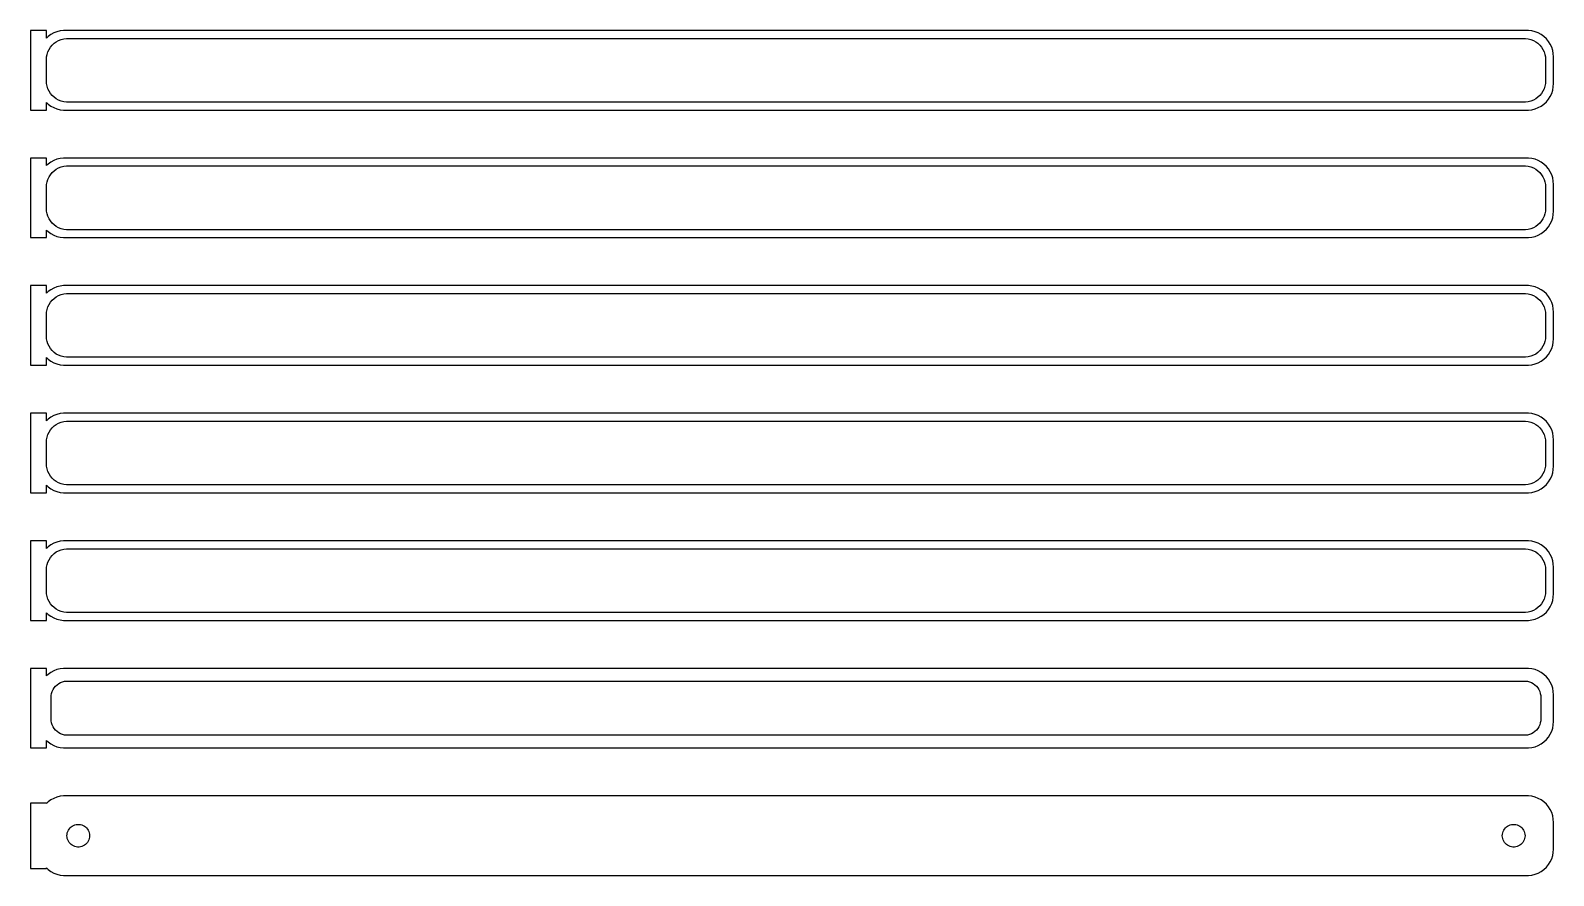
# Model space of a CAD drawing. Header units: metres. Extents: x -144 to 142, y 353 to 703.
# Drawn here: x -144 to 142.5, y 352.5 to 511.5 of the extents above; entities that cross this region are included whole.
import ezdxf

# ---------------------------------------------------------------- set-up
doc = ezdxf.new("R2010")
doc.units = ezdxf.units.M

msp = doc.modelspace()

# ---------------------------------------------------------------- linework, layer by layer
for p, q in [((-141, 511.49), (-144, 511.49)), ((-144, 511.49), (-144, 496.51)), ((-141, 510.059), (-141, 511.49)), ((-140.687, 510.353), (-141, 510.059)), ((-140.179, 510.722), (-140.687, 510.353)), ((-139.629, 511.024), (-140.179, 510.722)), ((-139.045, 511.255), (-139.629, 511.024)), ((-138.437, 511.411), (-139.045, 511.255)), ((-137.814, 511.49), (-138.437, 511.411)), ((137.814, 511.49), (-137.814, 511.49)), ((-137.75, 509.929), (-137.251, 509.992)), ((-137.251, 509.992), (137.251, 509.992)), ((137.251, 509.992), (137.75, 509.929)), ((138.437, 511.411), (137.814, 511.49)), ((139.045, 511.255), (138.437, 511.411)), ((139.629, 511.024), (139.045, 511.255)), ((140.179, 510.722), (139.629, 511.024)), ((140.687, 510.353), (140.179, 510.722)), ((141.145, 509.923), (140.687, 510.353)), ((-140.874, 506.995), (-140.719, 507.472)), ((-140.719, 507.472), (-140.505, 507.927)), ((-140.505, 507.927), (-140.236, 508.351)), ((-140.236, 508.351), (-139.916, 508.738)), ((-139.916, 508.738), (-139.55, 509.082)), ((-139.55, 509.082), (-139.143, 509.377)), ((-139.143, 509.377), (-138.703, 509.619)), ((-138.703, 509.619), (-138.236, 509.804)), ((-138.236, 509.804), (-137.75, 509.929)), ((137.75, 509.929), (138.236, 509.804)), ((138.236, 509.804), (138.703, 509.619)), ((138.703, 509.619), (139.143, 509.377)), ((139.143, 509.377), (139.55, 509.082)), ((139.55, 509.082), (139.916, 508.738)), ((139.916, 508.738), (140.236, 508.351)), ((140.236, 508.351), (140.505, 507.927)), ((140.505, 507.927), (140.719, 507.472)), ((140.719, 507.472), (140.874, 506.995)), ((141.545, 509.439), (141.145, 509.923)), ((141.882, 508.909), (141.545, 509.439)), ((142.149, 508.341), (141.882, 508.909)), ((142.343, 507.743), (142.149, 508.341)), ((142.461, 507.127), (142.343, 507.743)), ((142.5, 506.5), (142.461, 507.127)), ((-141, 506), (-140.968, 506.501)), ((-141, 502), (-141, 506)), ((-140.968, 506.501), (-140.874, 506.995)), ((140.874, 506.995), (140.968, 506.501)), ((140.968, 506.501), (141, 506)), ((141, 506), (141, 502)), ((142.5, 501.5), (142.5, 506.5)), ((-140.968, 501.499), (-141, 502)), ((-140.874, 501.005), (-140.968, 501.499)), ((140.968, 501.499), (140.874, 501.005)), ((141, 502), (140.968, 501.499)), ((142.461, 500.873), (142.5, 501.5)), ((-140.719, 500.528), (-140.874, 501.005)), ((-140.505, 500.073), (-140.719, 500.528)), ((-140.236, 499.649), (-140.505, 500.073)), ((-139.916, 499.262), (-140.236, 499.649)), ((-139.55, 498.918), (-139.916, 499.262)), ((-139.143, 498.623), (-139.55, 498.918)), ((-138.703, 498.381), (-139.143, 498.623)), ((139.143, 498.623), (138.703, 498.381)), ((139.55, 498.918), (139.143, 498.623)), ((139.916, 499.262), (139.55, 498.918)), ((140.236, 499.649), (139.916, 499.262)), ((140.505, 500.073), (140.236, 499.649)), ((140.719, 500.528), (140.505, 500.073)), ((140.874, 501.005), (140.719, 500.528)), ((141.145, 498.077), (141.545, 498.561)), ((141.545, 498.561), (141.882, 499.091)), ((141.882, 499.091), (142.149, 499.659)), ((142.149, 499.659), (142.343, 500.257)), ((142.343, 500.257), (142.461, 500.873)), ((-144, 496.51), (-141, 496.51)), ((-141, 497.941), (-140.687, 497.647)), ((-141, 496.51), (-141, 497.941)), ((-140.687, 497.647), (-140.179, 497.278)), ((-140.179, 497.278), (-139.629, 496.976)), ((-139.629, 496.976), (-139.045, 496.745)), ((-139.045, 496.745), (-138.437, 496.589)), ((-138.236, 498.196), (-138.703, 498.381)), ((-138.437, 496.589), (-137.814, 496.51)), ((-137.75, 498.071), (-138.236, 498.196)), ((-137.814, 496.51), (137.814, 496.51)), ((-137.251, 498.008), (-137.75, 498.071)), ((137.251, 498.008), (-137.251, 498.008)), ((137.75, 498.071), (137.251, 498.008)), ((138.236, 498.196), (137.75, 498.071)), ((137.814, 496.51), (138.437, 496.589)), ((138.703, 498.381), (138.236, 498.196)), ((138.437, 496.589), (139.045, 496.745)), ((139.045, 496.745), (139.629, 496.976)), ((139.629, 496.976), (140.179, 497.278)), ((140.179, 497.278), (140.687, 497.647)), ((140.687, 497.647), (141.145, 498.077)), ((-141, 487.49), (-144, 487.49)), ((-144, 487.49), (-144, 472.51)), ((-141, 486.059), (-141, 487.49)), ((-139.045, 487.255), (-139.629, 487.024)), ((-138.437, 487.411), (-139.045, 487.255)), ((-137.814, 487.49), (-138.437, 487.411)), ((137.814, 487.49), (-137.814, 487.49)), ((138.437, 487.411), (137.814, 487.49)), ((139.045, 487.255), (138.437, 487.411)), ((139.629, 487.024), (139.045, 487.255)), ((-140.687, 486.353), (-141, 486.059)), ((-140.179, 486.722), (-140.687, 486.353)), ((-140.505, 483.927), (-140.236, 484.351)), ((-140.236, 484.351), (-139.916, 484.738)), ((-139.629, 487.024), (-140.179, 486.722)), ((-139.916, 484.738), (-139.55, 485.082)), ((-139.55, 485.082), (-139.143, 485.377)), ((-139.143, 485.377), (-138.703, 485.619)), ((-138.703, 485.619), (-138.236, 485.804)), ((-138.236, 485.804), (-137.75, 485.929)), ((-137.75, 485.929), (-137.251, 485.992)), ((-137.251, 485.992), (137.251, 485.992)), ((137.251, 485.992), (137.75, 485.929)), ((137.75, 485.929), (138.236, 485.804)), ((138.236, 485.804), (138.703, 485.619)), ((138.703, 485.619), (139.143, 485.377)), ((139.143, 485.377), (139.55, 485.082)), ((139.55, 485.082), (139.916, 484.738)), ((140.179, 486.722), (139.629, 487.024)), ((139.916, 484.738), (140.236, 484.351)), ((140.687, 486.353), (140.179, 486.722)), ((140.236, 484.351), (140.505, 483.927)), ((141.145, 485.923), (140.687, 486.353)), ((141.545, 485.439), (141.145, 485.923)), ((141.882, 484.909), (141.545, 485.439)), ((142.149, 484.341), (141.882, 484.909)), ((142.343, 483.743), (142.149, 484.341)), ((-141, 482), (-140.968, 482.501)), ((-141, 478), (-141, 482)), ((-140.968, 482.501), (-140.874, 482.995)), ((-140.874, 482.995), (-140.719, 483.472)), ((-140.719, 483.472), (-140.505, 483.927)), ((140.505, 483.927), (140.719, 483.472)), ((140.719, 483.472), (140.874, 482.995)), ((140.874, 482.995), (140.968, 482.501)), ((140.968, 482.501), (141, 482)), ((141, 482), (141, 478)), ((142.461, 483.127), (142.343, 483.743)), ((142.5, 482.5), (142.461, 483.127)), ((142.5, 477.5), (142.5, 482.5)), ((-140.968, 477.499), (-141, 478)), ((-140.874, 477.005), (-140.968, 477.499)), ((-140.719, 476.528), (-140.874, 477.005)), ((-140.505, 476.073), (-140.719, 476.528)), ((-140.236, 475.649), (-140.505, 476.073)), ((-139.916, 475.262), (-140.236, 475.649)), ((140.236, 475.649), (139.916, 475.262)), ((140.505, 476.073), (140.236, 475.649)), ((140.719, 476.528), (140.505, 476.073)), ((140.874, 477.005), (140.719, 476.528)), ((140.968, 477.499), (140.874, 477.005)), ((141, 478), (140.968, 477.499)), ((141.882, 475.091), (142.149, 475.659)), ((142.149, 475.659), (142.343, 476.257)), ((142.343, 476.257), (142.461, 476.873)), ((142.461, 476.873), (142.5, 477.5)), ((-141, 473.941), (-140.687, 473.647)), ((-141, 472.51), (-141, 473.941)), ((-140.687, 473.647), (-140.179, 473.278)), ((-140.179, 473.278), (-139.629, 472.976)), ((-139.55, 474.918), (-139.916, 475.262)), ((-139.629, 472.976), (-139.045, 472.745)), ((-139.143, 474.623), (-139.55, 474.918)), ((-138.703, 474.381), (-139.143, 474.623)), ((-139.045, 472.745), (-138.437, 472.589)), ((-138.236, 474.196), (-138.703, 474.381)), ((-137.75, 474.071), (-138.236, 474.196)), ((-137.251, 474.008), (-137.75, 474.071)), ((137.251, 474.008), (-137.251, 474.008)), ((137.75, 474.071), (137.251, 474.008)), ((138.236, 474.196), (137.75, 474.071)), ((138.703, 474.381), (138.236, 474.196)), ((138.437, 472.589), (139.045, 472.745)), ((139.143, 474.623), (138.703, 474.381)), ((139.045, 472.745), (139.629, 472.976)), ((139.55, 474.918), (139.143, 474.623)), ((139.916, 475.262), (139.55, 474.918)), ((139.629, 472.976), (140.179, 473.278)), ((140.179, 473.278), (140.687, 473.647)), ((140.687, 473.647), (141.145, 474.077)), ((141.145, 474.077), (141.545, 474.561)), ((141.545, 474.561), (141.882, 475.091)), ((-144, 472.51), (-141, 472.51)), ((-138.437, 472.589), (-137.814, 472.51)), ((-137.814, 472.51), (137.814, 472.51)), ((137.814, 472.51), (138.437, 472.589)), ((-141, 463.49), (-144, 463.49)), ((-144, 463.49), (-144, 448.51)), ((-141, 462.059), (-141, 463.49)), ((-140.687, 462.353), (-141, 462.059)), ((-140.179, 462.722), (-140.687, 462.353)), ((-139.629, 463.024), (-140.179, 462.722)), ((-139.045, 463.255), (-139.629, 463.024)), ((-139.55, 461.082), (-139.143, 461.377)), ((-139.143, 461.377), (-138.703, 461.619)), ((-138.437, 463.411), (-139.045, 463.255)), ((-138.703, 461.619), (-138.236, 461.804)), ((-137.814, 463.49), (-138.437, 463.411)), ((-138.236, 461.804), (-137.75, 461.929)), ((137.814, 463.49), (-137.814, 463.49)), ((-137.75, 461.929), (-137.251, 461.992)), ((-137.251, 461.992), (137.251, 461.992)), ((137.251, 461.992), (137.75, 461.929)), ((137.75, 461.929), (138.236, 461.804)), ((138.437, 463.411), (137.814, 463.49)), ((138.236, 461.804), (138.703, 461.619)), ((139.045, 463.255), (138.437, 463.411)), ((138.703, 461.619), (139.143, 461.377)), ((139.629, 463.024), (139.045, 463.255)), ((139.143, 461.377), (139.55, 461.082)), ((140.179, 462.722), (139.629, 463.024)), ((140.687, 462.353), (140.179, 462.722)), ((141.145, 461.923), (140.687, 462.353)), ((141.545, 461.439), (141.145, 461.923)), ((141.882, 460.909), (141.545, 461.439)), ((-141, 458), (-140.968, 458.501)), ((-140.968, 458.501), (-140.874, 458.995)), ((-140.874, 458.995), (-140.719, 459.472)), ((-140.719, 459.472), (-140.505, 459.927)), ((-140.505, 459.927), (-140.236, 460.351)), ((-140.236, 460.351), (-139.916, 460.738)), ((-139.916, 460.738), (-139.55, 461.082)), ((139.55, 461.082), (139.916, 460.738)), ((139.916, 460.738), (140.236, 460.351)), ((140.236, 460.351), (140.505, 459.927)), ((140.505, 459.927), (140.719, 459.472)), ((140.719, 459.472), (140.874, 458.995)), ((140.874, 458.995), (140.968, 458.501)), ((140.968, 458.501), (141, 458)), ((142.149, 460.341), (141.882, 460.909)), ((142.343, 459.743), (142.149, 460.341)), ((142.461, 459.127), (142.343, 459.743)), ((142.5, 458.5), (142.461, 459.127)), ((142.5, 453.5), (142.5, 458.5)), ((-141, 454), (-141, 458)), ((141, 458), (141, 454)), ((-140.968, 453.499), (-141, 454)), ((-140.874, 453.005), (-140.968, 453.499)), ((-140.719, 452.528), (-140.874, 453.005)), ((140.874, 453.005), (140.719, 452.528)), ((140.968, 453.499), (140.874, 453.005)), ((141, 454), (140.968, 453.499)), ((142.343, 452.257), (142.461, 452.873)), ((142.461, 452.873), (142.5, 453.5)), ((-141, 449.941), (-140.687, 449.647)), ((-141, 448.51), (-141, 449.941)), ((-140.505, 452.073), (-140.719, 452.528)), ((-140.236, 451.649), (-140.505, 452.073)), ((-139.916, 451.262), (-140.236, 451.649)), ((-139.55, 450.918), (-139.916, 451.262)), ((-139.143, 450.623), (-139.55, 450.918)), ((-138.703, 450.381), (-139.143, 450.623)), ((-138.236, 450.196), (-138.703, 450.381)), ((-137.75, 450.071), (-138.236, 450.196)), ((-137.251, 450.008), (-137.75, 450.071)), ((137.251, 450.008), (-137.251, 450.008)), ((137.75, 450.071), (137.251, 450.008)), ((138.236, 450.196), (137.75, 450.071)), ((138.703, 450.381), (138.236, 450.196)), ((139.143, 450.623), (138.703, 450.381)), ((139.55, 450.918), (139.143, 450.623)), ((139.916, 451.262), (139.55, 450.918)), ((140.236, 451.649), (139.916, 451.262)), ((140.505, 452.073), (140.236, 451.649)), ((140.719, 452.528), (140.505, 452.073)), ((140.687, 449.647), (141.145, 450.077)), ((141.145, 450.077), (141.545, 450.561)), ((141.545, 450.561), (141.882, 451.091)), ((141.882, 451.091), (142.149, 451.659)), ((142.149, 451.659), (142.343, 452.257)), ((-144, 448.51), (-141, 448.51)), ((-140.687, 449.647), (-140.179, 449.278)), ((-140.179, 449.278), (-139.629, 448.976)), ((-139.629, 448.976), (-139.045, 448.745)), ((-139.045, 448.745), (-138.437, 448.589)), ((-138.437, 448.589), (-137.814, 448.51)), ((-137.814, 448.51), (137.814, 448.51)), ((137.814, 448.51), (138.437, 448.589)), ((138.437, 448.589), (139.045, 448.745)), ((139.045, 448.745), (139.629, 448.976)), ((139.629, 448.976), (140.179, 449.278)), ((140.179, 449.278), (140.687, 449.647)), ((-141, 439.49), (-144, 439.49)), ((-144, 439.49), (-144, 424.51)), ((-141, 438.059), (-141, 439.49)), ((-140.687, 438.353), (-141, 438.059)), ((-140.179, 438.722), (-140.687, 438.353)), ((-139.629, 439.024), (-140.179, 438.722)), ((-139.045, 439.255), (-139.629, 439.024)), ((-138.437, 439.411), (-139.045, 439.255)), ((-137.814, 439.49), (-138.437, 439.411)), ((137.814, 439.49), (-137.814, 439.49)), ((138.437, 439.411), (137.814, 439.49)), ((139.045, 439.255), (138.437, 439.411)), ((139.629, 439.024), (139.045, 439.255)), ((140.179, 438.722), (139.629, 439.024)), ((140.687, 438.353), (140.179, 438.722)), ((141.145, 437.923), (140.687, 438.353)), ((-140.719, 435.472), (-140.505, 435.927)), ((-140.505, 435.927), (-140.236, 436.351)), ((-140.236, 436.351), (-139.916, 436.738)), ((-139.916, 436.738), (-139.55, 437.082)), ((-139.55, 437.082), (-139.143, 437.377)), ((-139.143, 437.377), (-138.703, 437.619)), ((-138.703, 437.619), (-138.236, 437.804)), ((-138.236, 437.804), (-137.75, 437.929)), ((-137.75, 437.929), (-137.251, 437.992)), ((-137.251, 437.992), (137.251, 437.992)), ((137.251, 437.992), (137.75, 437.929)), ((137.75, 437.929), (138.236, 437.804)), ((138.236, 437.804), (138.703, 437.619)), ((138.703, 437.619), (139.143, 437.377)), ((139.143, 437.377), (139.55, 437.082)), ((139.55, 437.082), (139.916, 436.738)), ((139.916, 436.738), (140.236, 436.351)), ((140.236, 436.351), (140.505, 435.927)), ((140.505, 435.927), (140.719, 435.472)), ((141.545, 437.439), (141.145, 437.923)), ((141.882, 436.909), (141.545, 437.439)), ((142.149, 436.341), (141.882, 436.909)), ((142.343, 435.743), (142.149, 436.341)), ((142.461, 435.127), (142.343, 435.743)), ((-141, 434), (-140.968, 434.501)), ((-141, 430), (-141, 434)), ((-140.968, 434.501), (-140.874, 434.995)), ((-140.874, 434.995), (-140.719, 435.472)), ((140.719, 435.472), (140.874, 434.995)), ((140.874, 434.995), (140.968, 434.501)), ((140.968, 434.501), (141, 434)), ((141, 434), (141, 430)), ((142.5, 434.5), (142.461, 435.127)), ((142.5, 429.5), (142.5, 434.5)), ((-140.968, 429.499), (-141, 430)), ((141, 430), (140.968, 429.499)), ((-140.874, 429.005), (-140.968, 429.499)), ((-140.719, 428.528), (-140.874, 429.005)), ((-140.505, 428.073), (-140.719, 428.528)), ((-140.236, 427.649), (-140.505, 428.073)), ((-139.916, 427.262), (-140.236, 427.649)), ((-139.55, 426.918), (-139.916, 427.262)), ((-139.143, 426.623), (-139.55, 426.918)), ((139.55, 426.918), (139.143, 426.623)), ((139.916, 427.262), (139.55, 426.918)), ((140.236, 427.649), (139.916, 427.262)), ((140.505, 428.073), (140.236, 427.649)), ((140.719, 428.528), (140.505, 428.073)), ((140.874, 429.005), (140.719, 428.528)), ((140.968, 429.499), (140.874, 429.005)), ((141.545, 426.561), (141.882, 427.091)), ((141.882, 427.091), (142.149, 427.659)), ((142.149, 427.659), (142.343, 428.257)), ((142.343, 428.257), (142.461, 428.873)), ((142.461, 428.873), (142.5, 429.5)), ((-144, 424.51), (-141, 424.51)), ((-141, 425.941), (-140.687, 425.647)), ((-141, 424.51), (-141, 425.941)), ((-140.687, 425.647), (-140.179, 425.278)), ((-140.179, 425.278), (-139.629, 424.976)), ((-139.629, 424.976), (-139.045, 424.745)), ((-138.703, 426.381), (-139.143, 426.623)), ((-139.045, 424.745), (-138.437, 424.589)), ((-138.236, 426.196), (-138.703, 426.381)), ((-138.437, 424.589), (-137.814, 424.51)), ((-137.75, 426.071), (-138.236, 426.196)), ((-137.814, 424.51), (137.814, 424.51)), ((-137.251, 426.008), (-137.75, 426.071)), ((137.251, 426.008), (-137.251, 426.008)), ((137.75, 426.071), (137.251, 426.008)), ((138.236, 426.196), (137.75, 426.071)), ((137.814, 424.51), (138.437, 424.589)), ((138.703, 426.381), (138.236, 426.196)), ((138.437, 424.589), (139.045, 424.745)), ((139.143, 426.623), (138.703, 426.381)), ((139.045, 424.745), (139.629, 424.976)), ((139.629, 424.976), (140.179, 425.278)), ((140.179, 425.278), (140.687, 425.647)), ((140.687, 425.647), (141.145, 426.077)), ((141.145, 426.077), (141.545, 426.561)), ((-141, 415.49), (-144, 415.49)), ((-144, 415.49), (-144, 400.51)), ((-141, 414.059), (-141, 415.49)), ((-137.814, 415.49), (-138.437, 415.411)), ((137.814, 415.49), (-137.814, 415.49)), ((138.437, 415.411), (137.814, 415.49)), ((-140.687, 414.353), (-141, 414.059)), ((-140.179, 414.722), (-140.687, 414.353)), ((-140.236, 412.351), (-139.916, 412.738)), ((-139.629, 415.024), (-140.179, 414.722)), ((-139.916, 412.738), (-139.55, 413.082)), ((-139.045, 415.255), (-139.629, 415.024)), ((-139.55, 413.082), (-139.143, 413.377)), ((-139.143, 413.377), (-138.703, 413.619)), ((-138.437, 415.411), (-139.045, 415.255)), ((-138.703, 413.619), (-138.236, 413.804)), ((-138.236, 413.804), (-137.75, 413.929)), ((-137.75, 413.929), (-137.251, 413.992)), ((-137.251, 413.992), (137.251, 413.992)), ((137.251, 413.992), (137.75, 413.929)), ((137.75, 413.929), (138.236, 413.804)), ((138.236, 413.804), (138.703, 413.619)), ((139.045, 415.255), (138.437, 415.411)), ((138.703, 413.619), (139.143, 413.377)), ((139.629, 415.024), (139.045, 415.255)), ((139.143, 413.377), (139.55, 413.082)), ((139.55, 413.082), (139.916, 412.738)), ((140.179, 414.722), (139.629, 415.024)), ((139.916, 412.738), (140.236, 412.351)), ((140.687, 414.353), (140.179, 414.722)), ((141.145, 413.923), (140.687, 414.353)), ((141.545, 413.439), (141.145, 413.923)), ((141.882, 412.909), (141.545, 413.439)), ((142.149, 412.341), (141.882, 412.909)), ((-141, 410), (-140.968, 410.501)), ((-141, 406), (-141, 410)), ((-140.968, 410.501), (-140.874, 410.995)), ((-140.874, 410.995), (-140.719, 411.472)), ((-140.719, 411.472), (-140.505, 411.927)), ((-140.505, 411.927), (-140.236, 412.351)), ((140.236, 412.351), (140.505, 411.927)), ((140.505, 411.927), (140.719, 411.472)), ((140.719, 411.472), (140.874, 410.995)), ((140.874, 410.995), (140.968, 410.501)), ((140.968, 410.501), (141, 410)), ((141, 410), (141, 406)), ((142.343, 411.743), (142.149, 412.341)), ((142.461, 411.127), (142.343, 411.743)), ((142.5, 410.5), (142.461, 411.127)), ((142.5, 405.5), (142.5, 410.5)), ((-140.968, 405.499), (-141, 406)), ((-140.874, 405.005), (-140.968, 405.499)), ((-140.719, 404.528), (-140.874, 405.005)), ((-140.505, 404.073), (-140.719, 404.528)), ((-140.236, 403.649), (-140.505, 404.073)), ((140.505, 404.073), (140.236, 403.649)), ((140.719, 404.528), (140.505, 404.073)), ((140.874, 405.005), (140.719, 404.528)), ((140.968, 405.499), (140.874, 405.005)), ((141, 406), (140.968, 405.499)), ((142.149, 403.659), (142.343, 404.257)), ((142.343, 404.257), (142.461, 404.873)), ((142.461, 404.873), (142.5, 405.5)), ((-141, 401.941), (-140.687, 401.647)), ((-141, 400.51), (-141, 401.941)), ((-140.687, 401.647), (-140.179, 401.278)), ((-139.916, 403.262), (-140.236, 403.649)), ((-140.179, 401.278), (-139.629, 400.976)), ((-139.55, 402.918), (-139.916, 403.262)), ((-139.143, 402.623), (-139.55, 402.918)), ((-138.703, 402.381), (-139.143, 402.623)), ((-138.236, 402.196), (-138.703, 402.381)), ((-137.75, 402.071), (-138.236, 402.196)), ((-137.251, 402.008), (-137.75, 402.071)), ((137.251, 402.008), (-137.251, 402.008)), ((137.75, 402.071), (137.251, 402.008)), ((138.236, 402.196), (137.75, 402.071)), ((138.703, 402.381), (138.236, 402.196)), ((139.143, 402.623), (138.703, 402.381)), ((139.55, 402.918), (139.143, 402.623)), ((139.916, 403.262), (139.55, 402.918)), ((139.629, 400.976), (140.179, 401.278)), ((140.236, 403.649), (139.916, 403.262)), ((140.179, 401.278), (140.687, 401.647)), ((140.687, 401.647), (141.145, 402.077)), ((141.145, 402.077), (141.545, 402.561)), ((141.545, 402.561), (141.882, 403.091)), ((141.882, 403.091), (142.149, 403.659)), ((-144, 400.51), (-141, 400.51)), ((-139.629, 400.976), (-139.045, 400.745)), ((-139.045, 400.745), (-138.437, 400.589)), ((-138.437, 400.589), (-137.814, 400.51)), ((-137.814, 400.51), (137.814, 400.51)), ((137.814, 400.51), (138.437, 400.589)), ((138.437, 400.589), (139.045, 400.745)), ((139.045, 400.745), (139.629, 400.976)), ((-141, 391.479), (-144, 391.479)), ((-144, 391.479), (-144, 376.521)), ((-141, 390.059), (-141, 391.479)), ((-140.687, 390.353), (-141, 390.059)), ((-140.179, 390.722), (-140.687, 390.353)), ((-139.629, 391.024), (-140.179, 390.722)), ((-139.045, 391.255), (-139.629, 391.024)), ((-138.437, 391.411), (-139.045, 391.255)), ((-137.814, 391.49), (-138.437, 391.411)), ((137.814, 391.49), (-137.814, 391.49)), ((138.437, 391.411), (137.814, 391.49)), ((139.045, 391.255), (138.437, 391.411)), ((139.629, 391.024), (139.045, 391.255)), ((140.179, 390.722), (139.629, 391.024)), ((140.687, 390.353), (140.179, 390.722)), ((141.145, 389.923), (140.687, 390.353)), ((141.545, 389.439), (141.145, 389.923)), ((-140.015, 386.774), (-139.894, 387.146)), ((-139.894, 387.146), (-139.728, 387.5)), ((-139.728, 387.5), (-139.518, 387.83)), ((-139.518, 387.83), (-139.269, 388.131)), ((-139.269, 388.131), (-138.984, 388.399)), ((-138.984, 388.399), (-138.668, 388.628)), ((-138.668, 388.628), (-138.325, 388.817)), ((-138.325, 388.817), (-137.962, 388.961)), ((-137.962, 388.961), (-137.583, 389.058)), ((-137.583, 389.058), (-137.195, 389.107)), ((-137.195, 389.107), (137.195, 389.107)), ((137.195, 389.107), (137.583, 389.058)), ((137.583, 389.058), (137.962, 388.961)), ((137.962, 388.961), (138.325, 388.817)), ((138.325, 388.817), (138.668, 388.628)), ((138.668, 388.628), (138.984, 388.399)), ((138.984, 388.399), (139.269, 388.131)), ((139.269, 388.131), (139.518, 387.83)), ((139.518, 387.83), (139.728, 387.5)), ((139.728, 387.5), (139.894, 387.146)), ((139.894, 387.146), (140.015, 386.774)), ((141.882, 388.909), (141.545, 389.439)), ((142.149, 388.341), (141.882, 388.909)), ((142.343, 387.743), (142.149, 388.341)), ((142.461, 387.127), (142.343, 387.743)), ((142.5, 386.5), (142.461, 387.127)), ((-140.113, 386), (-140.088, 386.39)), ((-140.113, 382), (-140.113, 386)), ((-140.088, 386.39), (-140.015, 386.774)), ((140.015, 386.774), (140.088, 386.39)), ((140.088, 386.39), (140.113, 386)), ((140.113, 386), (140.113, 382)), ((142.5, 381.5), (142.5, 386.5)), ((-140.088, 381.61), (-140.113, 382)), ((-140.015, 381.226), (-140.088, 381.61)), ((-139.894, 380.854), (-140.015, 381.226)), ((140.015, 381.226), (139.894, 380.854)), ((140.088, 381.61), (140.015, 381.226)), ((140.113, 382), (140.088, 381.61)), ((142.461, 380.873), (142.5, 381.5)), ((-139.728, 380.5), (-139.894, 380.854)), ((-139.518, 380.17), (-139.728, 380.5)), ((-139.269, 379.869), (-139.518, 380.17)), ((-138.984, 379.601), (-139.269, 379.869)), ((-138.668, 379.372), (-138.984, 379.601)), ((-138.325, 379.183), (-138.668, 379.372)), ((-137.962, 379.039), (-138.325, 379.183)), ((-137.583, 378.942), (-137.962, 379.039)), ((-137.195, 378.893), (-137.583, 378.942)), ((137.195, 378.893), (-137.195, 378.893)), ((137.583, 378.942), (137.195, 378.893)), ((137.962, 379.039), (137.583, 378.942)), ((138.325, 379.183), (137.962, 379.039)), ((138.668, 379.372), (138.325, 379.183)), ((138.984, 379.601), (138.668, 379.372)), ((139.269, 379.869), (138.984, 379.601)), ((139.518, 380.17), (139.269, 379.869)), ((139.728, 380.5), (139.518, 380.17)), ((139.894, 380.854), (139.728, 380.5)), ((141.145, 378.077), (141.545, 378.561)), ((141.545, 378.561), (141.882, 379.091)), ((141.882, 379.091), (142.149, 379.659)), ((142.149, 379.659), (142.343, 380.257)), ((142.343, 380.257), (142.461, 380.873)), ((-144, 376.521), (-141, 376.521)), ((-141, 376.521), (-141, 377.941)), ((-141, 377.941), (-140.687, 377.647)), ((-140.687, 377.647), (-140.179, 377.278)), ((-140.179, 377.278), (-139.629, 376.976)), ((-139.629, 376.976), (-139.045, 376.745)), ((-139.045, 376.745), (-138.437, 376.589)), ((-138.437, 376.589), (-137.814, 376.51)), ((-137.814, 376.51), (137.814, 376.51)), ((137.814, 376.51), (138.437, 376.589)), ((138.437, 376.589), (139.045, 376.745)), ((139.045, 376.745), (139.629, 376.976)), ((139.629, 376.976), (140.179, 377.278)), ((140.179, 377.278), (140.687, 377.647)), ((140.687, 377.647), (141.145, 378.077)), ((-140.179, 366.722), (-140.687, 366.353)), ((-139.629, 367.024), (-140.179, 366.722)), ((-139.045, 367.255), (-139.629, 367.024)), ((-138.437, 367.411), (-139.045, 367.255)), ((-137.814, 367.49), (-138.437, 367.411)), ((137.814, 367.49), (-137.814, 367.49)), ((138.437, 367.411), (137.814, 367.49)), ((139.045, 367.255), (138.437, 367.411)), ((139.629, 367.024), (139.045, 367.255)), ((140.179, 366.722), (139.629, 367.024)), ((140.687, 366.353), (140.179, 366.722)), ((-141, 366.153), (-144, 366.153)), ((-144, 366.153), (-144, 353.847)), ((-140.687, 366.353), (-141, 366.059)), ((-141, 366.059), (-141, 366.153)), ((141.145, 365.923), (140.687, 366.353)), ((141.545, 365.439), (141.145, 365.923)), ((141.882, 364.909), (141.545, 365.439)), ((142.149, 364.341), (141.882, 364.909)), ((142.343, 363.743), (142.149, 364.341)), ((-136.985, 360.786), (-136.871, 361.029)), ((-136.871, 361.029), (-136.727, 361.255)), ((-136.727, 361.255), (-136.557, 361.462)), ((-136.557, 361.462), (-136.361, 361.645)), ((-136.361, 361.645), (-136.144, 361.803)), ((-136.144, 361.803), (-135.909, 361.932)), ((-135.909, 361.932), (-135.66, 362.031)), ((-135.66, 362.031), (-135.4, 362.097)), ((-135.4, 362.097), (-135.134, 362.131)), ((-135.134, 362.131), (-134.866, 362.131)), ((-134.866, 362.131), (-134.6, 362.097)), ((-134.6, 362.097), (-134.34, 362.031)), ((-134.34, 362.031), (-134.091, 361.932)), ((-134.091, 361.932), (-133.856, 361.803)), ((-133.856, 361.803), (-133.639, 361.645)), ((-133.639, 361.645), (-133.443, 361.462)), ((-133.443, 361.462), (-133.273, 361.255)), ((-133.273, 361.255), (-133.129, 361.029)), ((-133.129, 361.029), (-133.015, 360.786)), ((133.015, 360.786), (133.129, 361.029)), ((133.129, 361.029), (133.273, 361.255)), ((133.273, 361.255), (133.443, 361.462)), ((133.443, 361.462), (133.639, 361.645)), ((133.639, 361.645), (133.856, 361.803)), ((133.856, 361.803), (134.091, 361.932)), ((134.091, 361.932), (134.34, 362.031)), ((134.34, 362.031), (134.6, 362.097)), ((134.6, 362.097), (134.866, 362.131)), ((134.866, 362.131), (135.134, 362.131)), ((135.134, 362.131), (135.4, 362.097)), ((135.4, 362.097), (135.66, 362.031)), ((135.66, 362.031), (135.909, 361.932)), ((135.909, 361.932), (136.144, 361.803)), ((136.144, 361.803), (136.361, 361.645)), ((136.361, 361.645), (136.557, 361.462)), ((136.557, 361.462), (136.727, 361.255)), ((136.727, 361.255), (136.871, 361.029)), ((136.871, 361.029), (136.985, 360.786)), ((142.461, 363.127), (142.343, 363.743)), ((142.5, 362.5), (142.461, 363.127)), ((142.5, 357.5), (142.5, 362.5)), ((-137.135, 360), (-137.118, 360.268)), ((-137.118, 359.732), (-137.135, 360)), ((-137.118, 360.268), (-137.068, 360.531)), ((-137.068, 359.469), (-137.118, 359.732)), ((-137.068, 360.531), (-136.985, 360.786)), ((-136.985, 359.214), (-137.068, 359.469)), ((-136.871, 358.971), (-136.985, 359.214)), ((-136.727, 358.745), (-136.871, 358.971)), ((-136.557, 358.538), (-136.727, 358.745)), ((-136.361, 358.355), (-136.557, 358.538)), ((-136.144, 358.197), (-136.361, 358.355)), ((-135.909, 358.068), (-136.144, 358.197)), ((-133.856, 358.197), (-134.091, 358.068)), ((-133.639, 358.355), (-133.856, 358.197)), ((-133.443, 358.538), (-133.639, 358.355)), ((-133.273, 358.745), (-133.443, 358.538)), ((-133.129, 358.971), (-133.273, 358.745)), ((-133.015, 359.214), (-133.129, 358.971)), ((-133.015, 360.786), (-132.932, 360.531)), ((-132.932, 359.469), (-133.015, 359.214)), ((-132.932, 360.531), (-132.882, 360.268)), ((-132.882, 359.732), (-132.932, 359.469)), ((-132.882, 360.268), (-132.865, 360)), ((-132.865, 360), (-132.882, 359.732)), ((132.865, 360), (132.882, 360.268)), ((132.882, 359.732), (132.865, 360)), ((132.882, 360.268), (132.932, 360.531)), ((132.932, 359.469), (132.882, 359.732)), ((132.932, 360.531), (133.015, 360.786)), ((133.015, 359.214), (132.932, 359.469)), ((133.129, 358.971), (133.015, 359.214)), ((133.273, 358.745), (133.129, 358.971)), ((133.443, 358.538), (133.273, 358.745)), ((133.639, 358.355), (133.443, 358.538)), ((133.856, 358.197), (133.639, 358.355)), ((134.091, 358.068), (133.856, 358.197)), ((136.144, 358.197), (135.909, 358.068)), ((136.361, 358.355), (136.144, 358.197)), ((136.557, 358.538), (136.361, 358.355)), ((136.727, 358.745), (136.557, 358.538)), ((136.871, 358.971), (136.727, 358.745)), ((136.985, 359.214), (136.871, 358.971)), ((136.985, 360.786), (137.068, 360.531)), ((137.068, 359.469), (136.985, 359.214)), ((137.068, 360.531), (137.118, 360.268)), ((137.118, 359.732), (137.068, 359.469)), ((137.118, 360.268), (137.135, 360)), ((137.135, 360), (137.118, 359.732)), ((-135.66, 357.969), (-135.909, 358.068)), ((-135.4, 357.903), (-135.66, 357.969)), ((-135.134, 357.869), (-135.4, 357.903)), ((-134.866, 357.869), (-135.134, 357.869)), ((-134.6, 357.903), (-134.866, 357.869)), ((-134.34, 357.969), (-134.6, 357.903)), ((-134.091, 358.068), (-134.34, 357.969)), ((134.34, 357.969), (134.091, 358.068)), ((134.6, 357.903), (134.34, 357.969)), ((134.866, 357.869), (134.6, 357.903)), ((135.134, 357.869), (134.866, 357.869)), ((135.4, 357.903), (135.134, 357.869)), ((135.66, 357.969), (135.4, 357.903)), ((135.909, 358.068), (135.66, 357.969)), ((141.882, 355.091), (142.149, 355.659)), ((142.149, 355.659), (142.343, 356.257)), ((142.343, 356.257), (142.461, 356.873)), ((142.461, 356.873), (142.5, 357.5)), ((-144, 353.847), (-141, 353.847)), ((-141, 353.847), (-141, 353.941)), ((-141, 353.941), (-140.687, 353.647)), ((-140.687, 353.647), (-140.179, 353.278)), ((-140.179, 353.278), (-139.629, 352.976)), ((-139.629, 352.976), (-139.045, 352.745)), ((-139.045, 352.745), (-138.437, 352.589)), ((-138.437, 352.589), (-137.814, 352.51)), ((-137.814, 352.51), (137.814, 352.51)), ((137.814, 352.51), (138.437, 352.589)), ((138.437, 352.589), (139.045, 352.745)), ((139.045, 352.745), (139.629, 352.976)), ((139.629, 352.976), (140.179, 353.278)), ((140.179, 353.278), (140.687, 353.647)), ((140.687, 353.647), (141.145, 354.077)), ((141.145, 354.077), (141.545, 354.561)), ((141.545, 354.561), (141.882, 355.091))]:
    msp.add_line(p, q)

doc.saveas('drawing.dxf')
